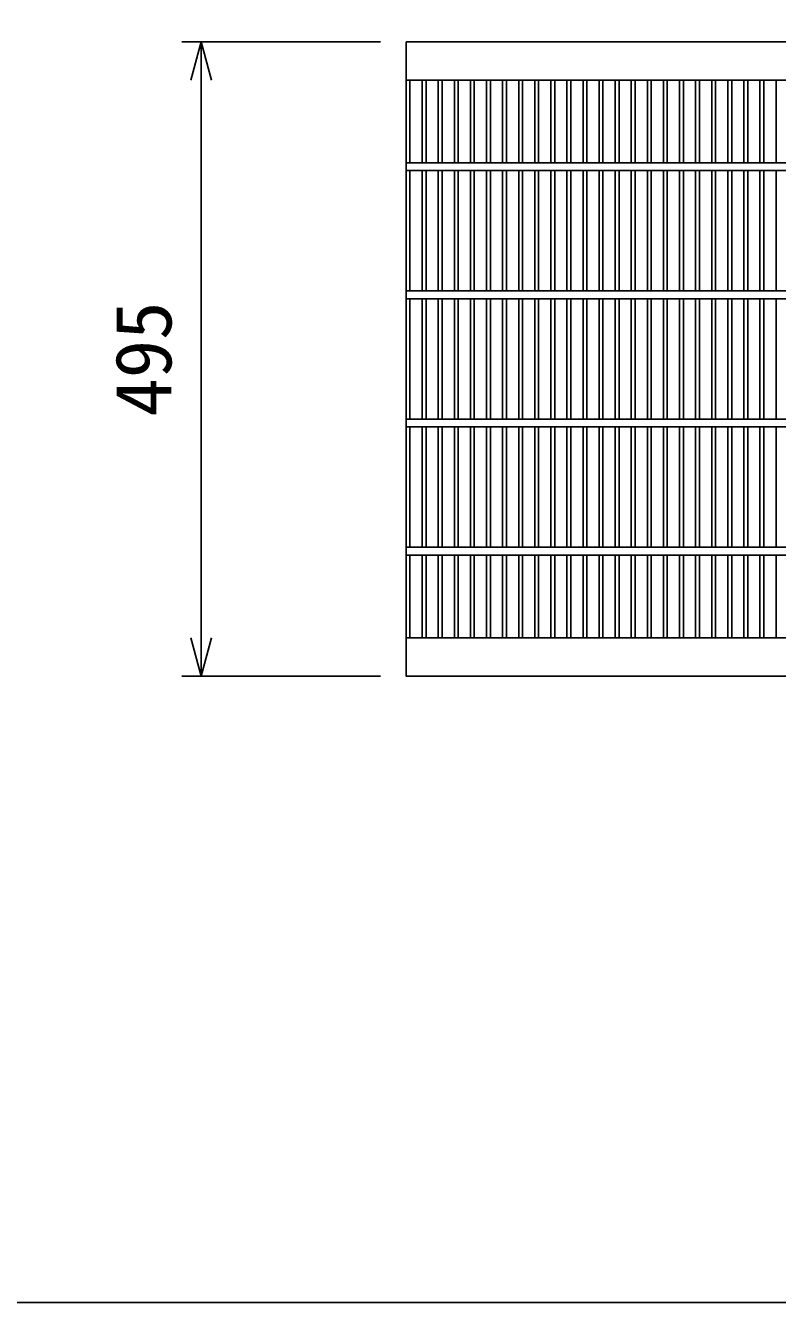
# Model space of a CAD drawing. Units: millimetres, scale not verified. Extents: x -25200 to 25200, y -8910 to 8910.
# Drawn here: x -7174 to -6587, y -7189 to -6192 of the extents above; entities that cross this region are included whole.
import ezdxf
from ezdxf.enums import TextEntityAlignment as Align

# ---------------------------------------------------------------- set-up
doc = ezdxf.new("R2010")
doc.units = ezdxf.units.MM
doc.header["$LTSCALE"] = 30
for name, color, linetype, lineweight in [('0-0_DIM', 7, 'Continuous', 25), ('0-2_HATCH', 6, 'Continuous', 25), ('0-6_TXT', 7, 'Continuous', 25)]:
    doc.layers.add(name, color=color, linetype=linetype, lineweight=lineweight)
doc.styles.add('ＭＳ ゴシック', font='')
doc.styles.get('ＭＳ ゴシック').set_extended_font_data('MS Gothic')

msp = doc.modelspace()

# ---------------------------------------------------------------- linework, layer by layer
at = {"layer": '0-0_DIM'}
for p, q in [((-6896.52, -6204.83), (-7051.52, -6204.83)), ((-7036.52, -6204.83), (-7036.52, -6699.83)), ((-6896.52, -6699.83), (-7051.52, -6699.83))]:
    msp.add_line(p, q, dxfattribs=at)
for points in [[(-7044.56, -6234.83), (-7036.52, -6204.83), (-7028.48, -6234.83)], [(-7028.48, -6669.83), (-7036.52, -6699.83), (-7044.56, -6669.83)]]:
    msp.add_lwpolyline(points, dxfattribs=at)
at = {"layer": '0-2_HATCH'}
for p, q in [((-6876.52, -6234.83), (-5881.52, -6234.83)), ((-6873.52, -6234.83), (-6873.52, -6299.33)), ((-6863.96, -6234.83), (-6863.96, -6299.33)), ((-6860.96, -6234.83), (-6860.96, -6299.33)), ((-6851.41, -6234.83), (-6851.41, -6299.33)), ((-6848.41, -6234.83), (-6848.41, -6299.33)), ((-6838.85, -6234.83), (-6838.85, -6299.33)), ((-6835.85, -6234.83), (-6835.85, -6299.33)), ((-6826.29, -6234.83), (-6826.29, -6299.33)), ((-6823.29, -6234.83), (-6823.29, -6299.33)), ((-6813.73, -6234.83), (-6813.73, -6299.33)), ((-6810.73, -6234.83), (-6810.73, -6299.33)), ((-6801.18, -6234.83), (-6801.18, -6299.33)), ((-6798.18, -6234.83), (-6798.18, -6299.33)), ((-6788.62, -6234.83), (-6788.62, -6299.33)), ((-6785.62, -6234.83), (-6785.62, -6299.33)), ((-6776.06, -6234.83), (-6776.06, -6299.33)), ((-6773.06, -6234.83), (-6773.06, -6299.33)), ((-6763.51, -6234.83), (-6763.51, -6299.33)), ((-6760.51, -6234.83), (-6760.51, -6299.33)), ((-6750.95, -6234.83), (-6750.95, -6299.33)), ((-6747.95, -6234.83), (-6747.95, -6299.33)), ((-6738.39, -6234.83), (-6738.39, -6299.33)), ((-6735.39, -6234.83), (-6735.39, -6299.33)), ((-6725.84, -6234.83), (-6725.84, -6299.33)), ((-6722.84, -6234.83), (-6722.84, -6299.33)), ((-6713.28, -6234.83), (-6713.28, -6299.33)), ((-6710.28, -6234.83), (-6710.28, -6299.33)), ((-6700.72, -6234.83), (-6700.72, -6299.33)), ((-6697.72, -6234.83), (-6697.72, -6299.33)), ((-6688.17, -6234.83), (-6688.17, -6299.33)), ((-6685.17, -6234.83), (-6685.17, -6299.33)), ((-6675.61, -6234.83), (-6675.61, -6299.33)), ((-6672.61, -6234.83), (-6672.61, -6299.33)), ((-6663.05, -6234.83), (-6663.05, -6299.33)), ((-6660.05, -6234.83), (-6660.05, -6299.33)), ((-6650.49, -6234.83), (-6650.49, -6299.33)), ((-6647.49, -6234.83), (-6647.49, -6299.33)), ((-6637.94, -6234.83), (-6637.94, -6299.33)), ((-6634.94, -6234.83), (-6634.94, -6299.33)), ((-6625.38, -6234.83), (-6625.38, -6299.33)), ((-6622.38, -6234.83), (-6622.38, -6299.33)), ((-6612.82, -6234.83), (-6612.82, -6299.33)), ((-6609.82, -6234.83), (-6609.82, -6299.33)), ((-6600.27, -6234.83), (-6600.27, -6299.33)), ((-6597.27, -6234.83), (-6597.27, -6299.33)), ((-6587.71, -6234.83), (-6587.71, -6299.33)), ((-5881.52, -6299.33), (-6876.52, -6299.33)), ((-5881.52, -6305.33), (-6876.52, -6305.33)), ((-6873.52, -6305.33), (-6873.52, -6399.33)), ((-6863.96, -6305.33), (-6863.96, -6399.33)), ((-6860.96, -6305.33), (-6860.96, -6399.33)), ((-6851.41, -6305.33), (-6851.41, -6399.33)), ((-6848.41, -6305.33), (-6848.41, -6399.33)), ((-6838.85, -6305.33), (-6838.85, -6399.33)), ((-6835.85, -6305.33), (-6835.85, -6399.33)), ((-6826.29, -6305.33), (-6826.29, -6399.33)), ((-6823.29, -6305.33), (-6823.29, -6399.33)), ((-6813.73, -6305.33), (-6813.73, -6399.33)), ((-6810.73, -6305.33), (-6810.73, -6399.33)), ((-6801.18, -6305.33), (-6801.18, -6399.33)), ((-6798.18, -6305.33), (-6798.18, -6399.33)), ((-6788.62, -6305.33), (-6788.62, -6399.33)), ((-6785.62, -6305.33), (-6785.62, -6399.33)), ((-6776.06, -6305.33), (-6776.06, -6399.33)), ((-6773.06, -6305.33), (-6773.06, -6399.33)), ((-6763.51, -6305.33), (-6763.51, -6399.33)), ((-6760.51, -6305.33), (-6760.51, -6399.33)), ((-6750.95, -6305.33), (-6750.95, -6399.33)), ((-6747.95, -6305.33), (-6747.95, -6399.33)), ((-6738.39, -6305.33), (-6738.39, -6399.33)), ((-6735.39, -6305.33), (-6735.39, -6399.33)), ((-6725.84, -6305.33), (-6725.84, -6399.33)), ((-6722.84, -6305.33), (-6722.84, -6399.33)), ((-6713.28, -6305.33), (-6713.28, -6399.33)), ((-6710.28, -6305.33), (-6710.28, -6399.33)), ((-6700.72, -6305.33), (-6700.72, -6399.33)), ((-6697.72, -6305.33), (-6697.72, -6399.33)), ((-6688.17, -6305.33), (-6688.17, -6399.33)), ((-6685.17, -6305.33), (-6685.17, -6399.33)), ((-6675.61, -6305.33), (-6675.61, -6399.33)), ((-6672.61, -6305.33), (-6672.61, -6399.33)), ((-6663.05, -6305.33), (-6663.05, -6399.33)), ((-6660.05, -6305.33), (-6660.05, -6399.33)), ((-6650.49, -6305.33), (-6650.49, -6399.33)), ((-6647.49, -6305.33), (-6647.49, -6399.33)), ((-6637.94, -6305.33), (-6637.94, -6399.33)), ((-6634.94, -6305.33), (-6634.94, -6399.33)), ((-6625.38, -6305.33), (-6625.38, -6399.33)), ((-6622.38, -6305.33), (-6622.38, -6399.33)), ((-6612.82, -6305.33), (-6612.82, -6399.33)), ((-6609.82, -6305.33), (-6609.82, -6399.33)), ((-6600.27, -6305.33), (-6600.27, -6399.33)), ((-6597.27, -6305.33), (-6597.27, -6399.33)), ((-6587.71, -6305.33), (-6587.71, -6399.33)), ((-5881.52, -6399.33), (-6876.52, -6399.33)), ((-5881.52, -6405.33), (-6876.52, -6405.33)), ((-6873.52, -6405.33), (-6873.52, -6499.33)), ((-6863.96, -6405.33), (-6863.96, -6499.33)), ((-6860.96, -6405.33), (-6860.96, -6499.33)), ((-6851.41, -6405.33), (-6851.41, -6499.33)), ((-6848.41, -6405.33), (-6848.41, -6499.33)), ((-6838.85, -6405.33), (-6838.85, -6499.33)), ((-6835.85, -6405.33), (-6835.85, -6499.33)), ((-6826.29, -6405.33), (-6826.29, -6499.33)), ((-6823.29, -6405.33), (-6823.29, -6499.33)), ((-6813.73, -6405.33), (-6813.73, -6499.33)), ((-6810.73, -6405.33), (-6810.73, -6499.33)), ((-6801.18, -6405.33), (-6801.18, -6499.33)), ((-6798.18, -6405.33), (-6798.18, -6499.33)), ((-6788.62, -6405.33), (-6788.62, -6499.33)), ((-6785.62, -6405.33), (-6785.62, -6499.33)), ((-6776.06, -6405.33), (-6776.06, -6499.33)), ((-6773.06, -6405.33), (-6773.06, -6499.33)), ((-6763.51, -6405.33), (-6763.51, -6499.33)), ((-6760.51, -6405.33), (-6760.51, -6499.33)), ((-6750.95, -6405.33), (-6750.95, -6499.33)), ((-6747.95, -6405.33), (-6747.95, -6499.33)), ((-6738.39, -6405.33), (-6738.39, -6499.33)), ((-6735.39, -6405.33), (-6735.39, -6499.33)), ((-6725.84, -6405.33), (-6725.84, -6499.33)), ((-6722.84, -6405.33), (-6722.84, -6499.33)), ((-6713.28, -6405.33), (-6713.28, -6499.33)), ((-6710.28, -6405.33), (-6710.28, -6499.33)), ((-6700.72, -6405.33), (-6700.72, -6499.33)), ((-6697.72, -6405.33), (-6697.72, -6499.33)), ((-6688.17, -6405.33), (-6688.17, -6499.33)), ((-6685.17, -6405.33), (-6685.17, -6499.33)), ((-6675.61, -6405.33), (-6675.61, -6499.33)), ((-6672.61, -6405.33), (-6672.61, -6499.33)), ((-6663.05, -6405.33), (-6663.05, -6499.33)), ((-6660.05, -6405.33), (-6660.05, -6499.33)), ((-6650.49, -6405.33), (-6650.49, -6499.33)), ((-6647.49, -6405.33), (-6647.49, -6499.33)), ((-6637.94, -6405.33), (-6637.94, -6499.33)), ((-6634.94, -6405.33), (-6634.94, -6499.33)), ((-6625.38, -6405.33), (-6625.38, -6499.33)), ((-6622.38, -6405.33), (-6622.38, -6499.33)), ((-6612.82, -6405.33), (-6612.82, -6499.33)), ((-6609.82, -6405.33), (-6609.82, -6499.33)), ((-6600.27, -6405.33), (-6600.27, -6499.33)), ((-6597.27, -6405.33), (-6597.27, -6499.33)), ((-6587.71, -6405.33), (-6587.71, -6499.33)), ((-5881.52, -6499.33), (-6876.52, -6499.33)), ((-5881.52, -6505.33), (-6876.52, -6505.33)), ((-6873.52, -6505.33), (-6873.52, -6599.33)), ((-6863.96, -6505.33), (-6863.96, -6599.33)), ((-6860.96, -6505.33), (-6860.96, -6599.33)), ((-6851.41, -6505.33), (-6851.41, -6599.33)), ((-6848.41, -6505.33), (-6848.41, -6599.33)), ((-6838.85, -6505.33), (-6838.85, -6599.33)), ((-6835.85, -6505.33), (-6835.85, -6599.33)), ((-6826.29, -6505.33), (-6826.29, -6599.33)), ((-6823.29, -6505.33), (-6823.29, -6599.33)), ((-6813.73, -6505.33), (-6813.73, -6599.33)), ((-6810.73, -6505.33), (-6810.73, -6599.33)), ((-6801.18, -6505.33), (-6801.18, -6599.33)), ((-6798.18, -6505.33), (-6798.18, -6599.33)), ((-6788.62, -6505.33), (-6788.62, -6599.33)), ((-6785.62, -6505.33), (-6785.62, -6599.33)), ((-6776.06, -6505.33), (-6776.06, -6599.33)), ((-6773.06, -6505.33), (-6773.06, -6599.33)), ((-6763.51, -6505.33), (-6763.51, -6599.33)), ((-6760.51, -6505.33), (-6760.51, -6599.33)), ((-6750.95, -6505.33), (-6750.95, -6599.33)), ((-6747.95, -6505.33), (-6747.95, -6599.33)), ((-6738.39, -6505.33), (-6738.39, -6599.33)), ((-6735.39, -6505.33), (-6735.39, -6599.33)), ((-6725.84, -6505.33), (-6725.84, -6599.33)), ((-6722.84, -6505.33), (-6722.84, -6599.33)), ((-6713.28, -6505.33), (-6713.28, -6599.33)), ((-6710.28, -6505.33), (-6710.28, -6599.33)), ((-6700.72, -6505.33), (-6700.72, -6599.33)), ((-6697.72, -6505.33), (-6697.72, -6599.33)), ((-6688.17, -6505.33), (-6688.17, -6599.33)), ((-6685.17, -6505.33), (-6685.17, -6599.33)), ((-6675.61, -6505.33), (-6675.61, -6599.33)), ((-6672.61, -6505.33), (-6672.61, -6599.33)), ((-6663.05, -6505.33), (-6663.05, -6599.33)), ((-6660.05, -6505.33), (-6660.05, -6599.33)), ((-6650.49, -6505.33), (-6650.49, -6599.33)), ((-6647.49, -6505.33), (-6647.49, -6599.33)), ((-6637.94, -6505.33), (-6637.94, -6599.33)), ((-6634.94, -6505.33), (-6634.94, -6599.33)), ((-6625.38, -6505.33), (-6625.38, -6599.33)), ((-6622.38, -6505.33), (-6622.38, -6599.33)), ((-6612.82, -6505.33), (-6612.82, -6599.33)), ((-6609.82, -6505.33), (-6609.82, -6599.33)), ((-6600.27, -6505.33), (-6600.27, -6599.33)), ((-6597.27, -6505.33), (-6597.27, -6599.33)), ((-6587.71, -6505.33), (-6587.71, -6599.33)), ((-5881.52, -6599.33), (-6876.52, -6599.33)), ((-5881.52, -6605.33), (-6876.52, -6605.33)), ((-6873.52, -6605.33), (-6873.52, -6669.83)), ((-6863.96, -6605.33), (-6863.96, -6669.83)), ((-6860.96, -6605.33), (-6860.96, -6669.83)), ((-6851.41, -6605.33), (-6851.41, -6669.83)), ((-6848.41, -6605.33), (-6848.41, -6669.83)), ((-6838.85, -6605.33), (-6838.85, -6669.83)), ((-6835.85, -6605.33), (-6835.85, -6669.83)), ((-6826.29, -6605.33), (-6826.29, -6669.83)), ((-6823.29, -6605.33), (-6823.29, -6669.83)), ((-6813.73, -6605.33), (-6813.73, -6669.83)), ((-6810.73, -6605.33), (-6810.73, -6669.83)), ((-6801.18, -6605.33), (-6801.18, -6669.83)), ((-6798.18, -6605.33), (-6798.18, -6669.83)), ((-6788.62, -6605.33), (-6788.62, -6669.83)), ((-6785.62, -6605.33), (-6785.62, -6669.83)), ((-6776.06, -6605.33), (-6776.06, -6669.83)), ((-6773.06, -6605.33), (-6773.06, -6669.83)), ((-6763.51, -6605.33), (-6763.51, -6669.83)), ((-6760.51, -6605.33), (-6760.51, -6669.83)), ((-6750.95, -6605.33), (-6750.95, -6669.83)), ((-6747.95, -6605.33), (-6747.95, -6669.83)), ((-6738.39, -6605.33), (-6738.39, -6669.83)), ((-6735.39, -6605.33), (-6735.39, -6669.83)), ((-6725.84, -6605.33), (-6725.84, -6669.83)), ((-6722.84, -6605.33), (-6722.84, -6669.83)), ((-6713.28, -6605.33), (-6713.28, -6669.83)), ((-6710.28, -6605.33), (-6710.28, -6669.83)), ((-6700.72, -6605.33), (-6700.72, -6669.83)), ((-6697.72, -6605.33), (-6697.72, -6669.83)), ((-6688.17, -6605.33), (-6688.17, -6669.83)), ((-6685.17, -6605.33), (-6685.17, -6669.83)), ((-6675.61, -6605.33), (-6675.61, -6669.83)), ((-6672.61, -6605.33), (-6672.61, -6669.83)), ((-6663.05, -6605.33), (-6663.05, -6669.83)), ((-6660.05, -6605.33), (-6660.05, -6669.83)), ((-6650.49, -6605.33), (-6650.49, -6669.83)), ((-6647.49, -6605.33), (-6647.49, -6669.83)), ((-6637.94, -6605.33), (-6637.94, -6669.83)), ((-6634.94, -6605.33), (-6634.94, -6669.83)), ((-6625.38, -6605.33), (-6625.38, -6669.83)), ((-6622.38, -6605.33), (-6622.38, -6669.83)), ((-6612.82, -6605.33), (-6612.82, -6669.83)), ((-6609.82, -6605.33), (-6609.82, -6669.83)), ((-6600.27, -6605.33), (-6600.27, -6669.83)), ((-6597.27, -6605.33), (-6597.27, -6669.83)), ((-6587.71, -6605.33), (-6587.71, -6669.83)), ((-5881.52, -6669.83), (-6876.52, -6669.83))]:
    msp.add_line(p, q, dxfattribs=at)
msp.add_lwpolyline([(-6876.52, -6204.83), (-6876.52, -6699.83), (-5881.52, -6699.83), (-5881.52, -6204.83)], close=True, dxfattribs=at)
at = {"layer": '0-6_TXT'}
msp.add_lwpolyline([(-7216.68, -7188.51), (-5116.68, -7188.51), (-5116.68, -1778.68), (-7216.68, -1778.68)], close=True, dxfattribs=at)

# ---------------------------------------------------------------- texts
at = {"layer": '0-0_DIM', "style": 'ＭＳ ゴシック'}
msp.add_text('495', height=43.99, rotation=90, dxfattribs=at).set_placement((-7046.52, -6497.33), align=Align.BOTTOM_LEFT)

doc.saveas('drawing.dxf')
